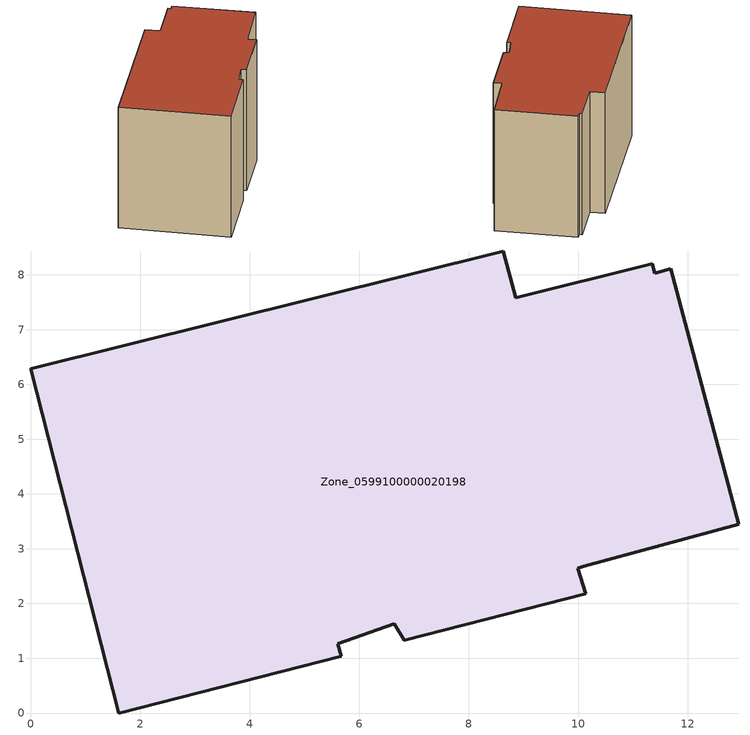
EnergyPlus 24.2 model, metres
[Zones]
Zone_0599100000020198
 floor ground (C_G): 10.1,2.68 9.99,2.64 10.13,2.18 6.82,1.33 6.64,1.63 5.61,1.27 5.67,1.04 1.6,0 0,6.28 8.63,8.44 8.86,7.58 11.35,8.2 11.39,8.03 11.68,8.12 12.93,3.45 z0
 wall outside (C_F): 0,6.28 1.6,0 5.67,1.04 5.61,1.27 6.64,1.63 6.82,1.33 10.13,2.18 9.99,2.64 10.1,2.68 12.93,3.45 11.68,8.12 11.39,8.03 11.35,8.2 8.86,7.58 8.63,8.44 0,6.28 z0:7.91
 roof outside (C_R): 12.93,3.45 11.68,8.12 11.39,8.03 11.35,8.2 8.86,7.58 8.63,8.44 0,6.28 1.6,0 5.67,1.04 5.61,1.27 6.64,1.63 6.82,1.33 10.13,2.18 9.99,2.64 10.1,2.68 z7.91
[BUILDING]
Pand.0599100000020198: North Axis=0; Terrain=City; Loads Convergence Tolerance Value=0.04; Temperature Convergence Tolerance Value=0.4; Solar Distribution=FullExterior; Maximum Number of Warmup Days=25; Minimum Number of Warmup Days=1
[Site:Location]
Rotterdam.The.Hague.AP_ZH_NLD Design_Conditions: Latitude=51.96; Longitude=4.45; Time Zone=1; Elevation=-4.5
[SITE:GROUNDTEMPERATURE:BUILDINGSURFACE]
18, 18, 18, 18, 18, 18, 18, 18, 18, 18, 18, 18
[MATERIAL] Thermal Absorptance=0.9; Solar Absorptance=0.7; Visible Absorptance=0.7
Name | Roughness | Thickness | Conductivity | Density | Specific Heat
G.TC.1965-1974 | MediumSmooth | 0.15 | 0.882353 | 540 | 1210
F.TC.1965-1974 | Rough | 0.3 | 0.697674 | 1920 | 840
R.TC.1965-1974 | MediumRough | 0.2 | 0.232558 | 1500 | 1000
[CONSTRUCTION]
C_G: G.TC.1965-1974
C_F: F.TC.1965-1974
C_R: R.TC.1965-1974
[ZONE]
Zone_0599100000020198: Type=1; Multiplier=1; Ceiling Height=Autocalculate; Volume=Autocalculate; Floor Area=autocalculate; Part of Total Floor Area=Yes
[ZONEINFILTRATION:DESIGNFLOWRATE]
Infil_Zone_0599100000020198: Zone or ZoneList or Space or SpaceList=Zone_0599100000020198; Schedule=AlwaysOn; Design Flow Rate Calculation Method=Flow/Area; Flow Rate per Floor Area=0.003; Constant Term Coefficient=1; Temperature Term Coefficient=0; Velocity Term Coefficient=0; Velocity Squared Term Coefficient=0
[HVACTEMPLATE:ZONE:IDEALLOADSAIRSYSTEM]
Zone_0599100000020198: Maximum Heating Supply Air Temperature=50; Minimum Cooling Supply Air Temperature=13; Maximum Heating Supply Air Humidity Ratio=0.0156; Minimum Cooling Supply Air Humidity Ratio=0.0077; Heating Limit=NoLimit; Cooling Limit=NoLimit; Dehumidification Control Type=ConstantSensibleHeatRatio; Cooling Sensible Heat Ratio=0.7; Dehumidification Setpoint=60; Humidification Control Type=None; Humidification Setpoint=30; Outdoor Air Method=None; Outdoor Air Flow Rate per Person=0.00944; Outdoor Air Flow Rate per Zone Floor Area=0; Outdoor Air Flow Rate per Zone=0; Demand Controlled Ventilation Type=None; Outdoor Air Economizer Type=NoEconomizer; Heat Recovery Type=None; Sensible Heat Recovery Effectiveness=0.7; Latent Heat Recovery Effectiveness=0.65
[ZONECONTROL:THERMOSTAT]
ThermostatControl_Zone_0599100000020198: Zone or ZoneList=Zone_0599100000020198; Control Type Schedule=DualSetpointControlType; Control 1=Thermostat_Zone_0599100000020198; Temperature Difference Between Cutout And Setpoint=0
[THERMOSTATSETPOINT:DUALSETPOINT]
Thermostat_Zone_0599100000020198: Heating Setpoint Temperature Schedule=HeatingSetpoint_Zone_0599100000020198; Cooling Setpoint Temperature Schedule=CoolingSetpoint_Zone_0599100000020198
[SCHEDULE:COMPACT]
HeatingSetpoint_Zone_0599100000020198: Through: 12/31, For: AllDays, Until: 24:00, 21
CoolingSetpoint_Zone_0599100000020198: Through: 12/31, For: AllDays, Until: 24:00, 24
DualSetpointControlType: Through: 12/31, For: AllDays, Until: 24:00, 4
AlwaysOn: Through: 12/31, For: AllDays, Until: 24:00, 1
